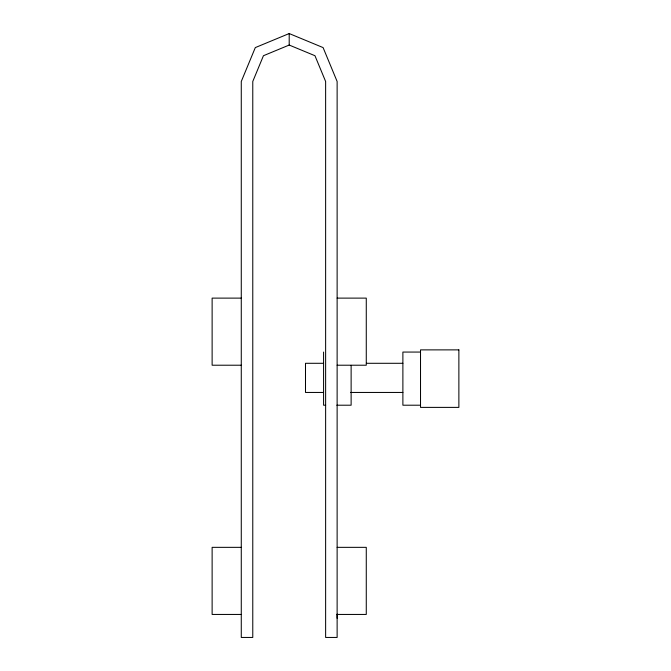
<?xml version="1.0" encoding="UTF-8"?>
<svg xmlns="http://www.w3.org/2000/svg" width="671" height="671" viewBox="0 0 671 671"><rect width="100%" height="100%" fill="white"/><g stroke="black" fill="none" stroke-linecap="round" stroke-linejoin="round"><path stroke-width="1.01" d="M337.127 618.276L337.127 81.476L323.095 47.591L289.201 33.55L255.307 47.591L241.275 81.476L241.275 637.45L252.774 637.45L252.774 81.476L263.443 55.718L289.201 45.049L314.959 55.718L325.628 81.476L325.628 637.45L337.127 637.45L337.127 614.091M241.275 298.117L212.128 298.117L212.128 365.217L241.275 365.217M337.127 298.117L366.274 298.117L366.274 365.217L337.127 365.217M420.524 352.065L402.885 352.065L402.885 405.209L420.524 405.209M323.581 363.296L305.498 363.296L305.498 392.451L323.581 392.451M366.366 363.296L402.885 363.296M350.715 392.451L402.885 392.451M325.628 405.209L323.581 405.209L323.581 352.065M336.842 405.209L351.126 405.209L351.126 365.351M241.275 547.343L212.128 547.343L212.128 614.443L241.275 614.443M337.127 547.343L366.274 547.343L366.274 614.443L337.127 614.443M289.201 33.55L289.201 45.049M458.872 349.876L420.524 349.876L420.524 407.389L458.872 407.389L458.872 349.876"/></g></svg>
